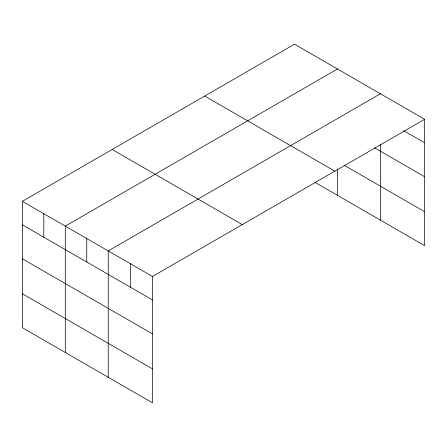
<?xml version="1.0" encoding="UTF-8"?>
<svg xmlns="http://www.w3.org/2000/svg" width="447" height="447" viewBox="0 0 447 447"><rect width="100%" height="100%" fill="white"/><g stroke="black" fill="none" stroke-linecap="round" stroke-linejoin="round"><path stroke-width="0.67" d="M424.65 119.304L294.534 44.186L22.35 201.329L22.35 327.696L152.466 402.814L152.466 276.453L424.65 119.304L424.65 245.671L314.811 182.253M380.414 144.28L380.414 220.125M337.474 68.978L65.29 226.121L65.29 352.482M380.414 93.764L108.224 250.912L108.224 377.274M403.725 130.725L424.65 142.805M374.446 147.767L424.65 176.749M344.631 165.524L424.65 211.722M204.715 96.044L334.831 171.162M112.169 149.471L242.285 224.595M22.35 201.329L152.466 276.453M22.35 224.83L152.466 299.948M22.35 258.774L152.466 333.892M22.35 293.746L152.466 368.87M337.474 169.011L337.474 195.339M130.345 263.68L130.345 287.181M86.757 238.514L86.757 262.015M43.817 213.727L43.817 237.223"/></g></svg>
